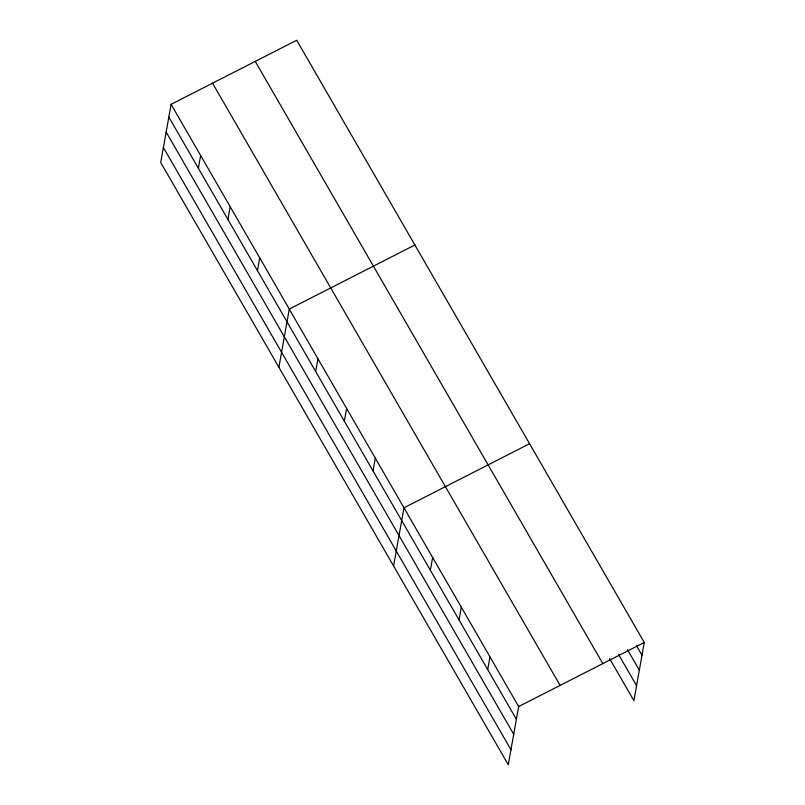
<?xml version="1.0" encoding="UTF-8"?>
<svg xmlns="http://www.w3.org/2000/svg" width="805" height="805" viewBox="0 0 805 805"><rect width="100%" height="100%" fill="white"/><g stroke="black" fill="none" stroke-linecap="round" stroke-linejoin="round"><path stroke-width="1.21" d="M171.103 104.328L160.728 162.53L508.287 764.75L518.662 706.548L171.103 104.328L296.713 40.25L644.272 642.471L633.897 700.672L609.586 658.55M198.372 168.255L200.636 155.516M227.916 219.453L230.18 206.704M257.459 270.641L259.723 257.892M278.902 367.281L289.267 309.08L414.877 245.002M315.671 371.507L317.945 358.768M344.349 421.196L346.613 408.447M373.017 470.875L375.291 458.136M393.595 566.016L403.959 507.814L529.569 443.736M430.363 570.242L432.637 557.503M459.041 619.931L461.315 607.181M487.709 669.609L489.983 656.87M518.662 706.548L644.272 642.471M636.393 645.499L641.998 655.22M627.487 649.695L639.331 670.223M618.492 654.354L636.574 685.669M255.255 61.391L602.814 663.622M212.55 83.177L560.109 685.407M168.829 117.067L516.387 719.298M166.152 132.07L513.721 734.291M163.405 147.526L510.964 749.747"/></g></svg>
